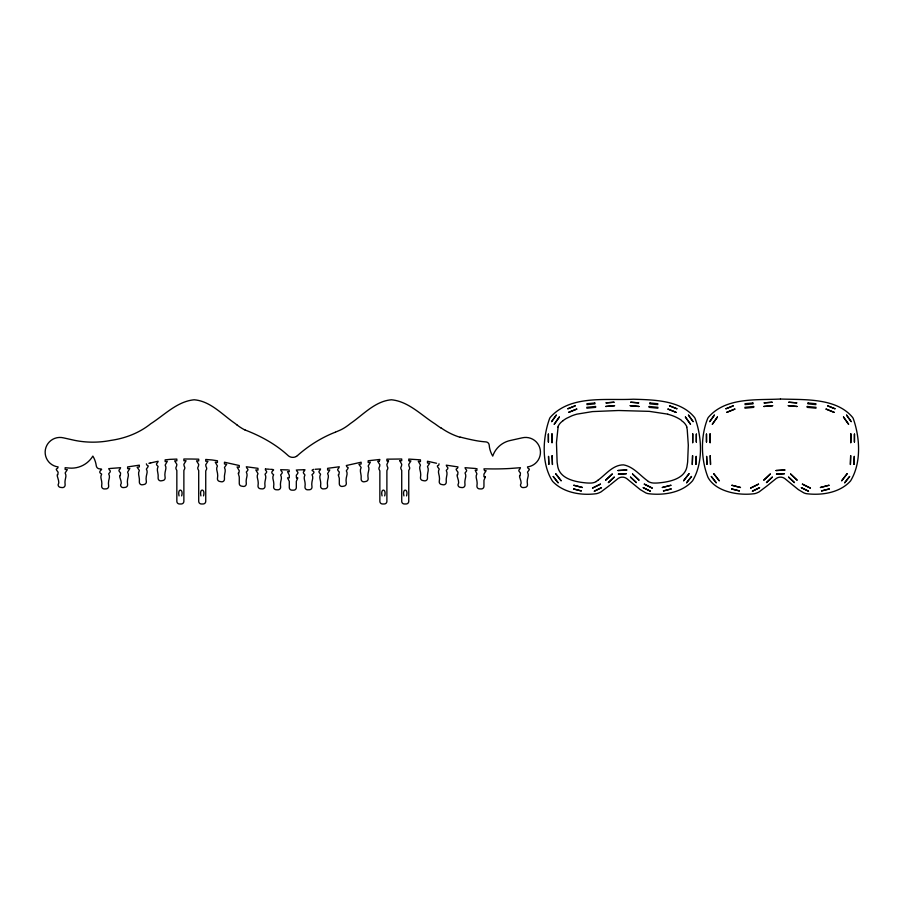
<?xml version="1.0" encoding="UTF-8"?>
<svg xmlns="http://www.w3.org/2000/svg" width="903" height="903" viewBox="0 0 903 903"><rect width="100%" height="100%" fill="white"/><g stroke="black" fill="none" stroke-linecap="round" stroke-linejoin="round"><path stroke-width="1.35" d="M558.077 427.175L556.462 442.684L557.128 462.291A48.006 48.006 0 0 0 557.523 464.864C558.664 477.992 573.258 481.491 584.072 482.699A44.755 44.755 0 0 0 589.84 483.071L590.031 483.06A12.27 12.27 0 0 0 596.42 481.536M485.442 476.807L483.952 480.261L483.952 486.299A2.641 2.641 0 0 1 481.209 488.941L479.459 488.873A2.641 2.641 0 0 1 476.919 486.232C478.059 479.583 474.696 477.868 476.919 473.838L475.226 470.271M297.516 455.541C308.589 445.721 321.468 437.583 335.329 432.187M610.101 484.956L618.239 478.387A7.326 7.326 0 0 1 626.49 478.387L640.182 489.561L645.758 492.88A19.606 19.606 0 0 0 648.038 493.636C663.31 495.645 681.9 492.914 692.578 480.791C703.516 462.618 701.857 436.759 695.028 418.247A21.164 21.164 0 0 0 694.328 417.209C680.422 400.255 654.472 399.86 633.296 399.216C606.534 400.65 570.572 394.611 550.401 417.209A21.187 21.187 0 0 0 549.701 418.247C542.838 436.939 540.92 463.273 552.602 481.355C563.495 492.88 581.555 495.758 596.691 493.648A19.618 19.618 0 0 0 598.971 492.88L600.484 492.18A20.927 20.927 0 0 0 601.014 491.898L609.378 485.577M767.956 485.159L776.332 478.387A7.326 7.326 0 0 1 784.583 478.387L798.275 489.561L803.851 492.88A19.606 19.606 0 0 0 806.131 493.636C821.358 495.645 839.824 492.914 850.547 480.949C861.665 462.765 859.949 437.075 853.132 418.247A21.164 21.164 0 0 0 852.421 417.209C836.031 397.647 804.325 399.871 780.474 399.024M767.471 485.577L759.107 491.898A20.927 20.927 0 0 1 758.576 492.18L757.132 492.846A19.618 19.618 0 0 1 754.784 493.636C738.451 495.95 715.898 491.661 708.054 477.506C700.954 459.695 700.288 436.521 707.794 418.247A21.187 21.187 0 0 1 708.494 417.209C725.956 396.981 756.714 400.3 780.452 399.024M597.809 480.351C605.744 474.639 612.866 464.74 623.578 464.876C633.105 466.637 639.538 474.831 646.92 480.351A19.031 19.031 0 0 0 648.219 481.288L648.377 481.378M563.145 420.561L563.461 420.335A33.603 33.603 0 0 1 566.429 418.394L571.96 415.764A51.64 51.64 0 0 1 576.915 414.15L592.537 411.587L618.307 410.515M596.341 481.389L596.499 481.288A18.986 18.986 0 0 0 597.809 480.351M335.656 432.063L340.442 430.02A43.547 43.547 0 0 0 347.26 425.934A68.143 68.143 0 0 0 348.637 424.929L350.59 423.405C363.288 414.691 375.151 401.09 391.439 399.781C408.382 401.395 421.114 414.996 434.772 423.699L438.327 426.261A119.173 119.173 0 0 0 441.127 428.146M151.23 462.787L158.115 461.241C157.641 463.961 154.582 463.205 158.115 466.512C156.095 470.576 158.725 472.28 158.115 478.24A2.641 2.641 0 0 0 161.265 480.825L163.014 480.486A2.641 2.641 0 0 0 165.147 477.89C163.861 470.937 167.416 468.939 165.147 465.124L167.337 461.264L165.147 461.614L165.147 459.853L170.012 459.356L176.841 459.085L176.841 460.846L174.651 460.869L176.841 464.356C176.841 467.698 174.629 466.919 176.841 470.508L176.841 501.334A2.641 2.641 0 0 0 179.483 503.976L181.243 503.976A2.641 2.641 0 0 0 183.873 501.334L183.873 470.418C186.086 466.783 183.907 467.607 183.873 464.277L186.074 460.733L183.873 460.756L183.873 459.006L191.696 459.029L198.705 459.175L198.705 460.925L196.515 460.857L198.705 464.447C198.66 467.788 196.515 466.896 198.705 470.587L198.705 501.334A2.641 2.641 0 0 0 201.346 503.976L203.096 503.976A2.641 2.641 0 0 0 205.737 501.334L205.737 470.881C207.972 467.348 205.715 468.059 205.737 464.729L207.938 461.286L205.737 461.219L205.737 459.458L211.991 459.966L217.431 460.756L217.431 462.517L215.241 462.155L217.431 466.027C215.151 469.831 218.729 471.84 217.431 478.827A2.641 2.641 0 0 0 219.531 481.401L221.291 481.773A2.641 2.641 0 0 0 224.463 479.188C223.865 473.251 226.472 471.569 224.463 467.494L226.664 464.345L224.463 463.984L224.463 462.223L239.272 465.519L239.272 467.269L237.071 466.964L239.272 470.79L238.81 473.307A20.78 20.78 0 0 0 238.211 473.195L239.272 476.942L239.272 483.511A2.641 2.641 0 0 0 241.451 486.107L243.2 486.424A2.641 2.641 0 0 0 246.305 483.816C245.424 477.585 248.427 476.253 246.305 472.032C249.815 468.68 246.79 469.47 246.305 466.761L257.998 468.33L257.998 470.091L255.797 469.932L257.998 473.601C255.752 477.574 259.184 479.369 257.998 486.13A2.641 2.641 0 0 0 260.403 488.749L262.152 488.907A2.641 2.641 0 0 0 265.019 486.277C264.026 479.865 267.198 478.376 265.019 474.222C268.868 470.734 264.906 471.366 265.324 468.973M150.835 462.878L150.237 463.002M149.842 463.092L148.871 463.295M319.606 469.018L315.068 469.289M109.76 468.51L120.584 467.698C120.02 470.384 117.13 469.492 120.584 472.969L120.302 475.655A20.588 20.588 0 0 1 119.738 475.723C118.936 477.168 122.819 482.405 120.584 484.956A2.641 2.641 0 0 0 123.519 487.586L125.269 487.383A2.641 2.641 0 0 0 127.616 484.764C126.409 477.969 129.874 476.129 127.616 472.19L129.818 468.488L127.616 468.68L127.616 466.919L139.344 465.158L139.344 466.919L137.143 467.257L139.344 470.429C137.312 474.493 139.954 476.208 139.344 482.179A2.641 2.641 0 0 0 142.471 484.776L144.22 484.437A2.641 2.641 0 0 0 146.365 481.852C145.09 474.899 148.645 472.924 146.365 469.097C150.316 463.95 146.862 467.032 146.365 463.826M108.755 468.567C109.082 471.05 112.22 470.068 108.676 473.838C110.911 477.868 107.536 479.583 108.676 486.232A2.641 2.641 0 0 1 106.148 488.873L104.387 488.941A2.641 2.641 0 0 1 101.655 486.299C102.705 479.798 99.454 478.218 101.655 474.109C96.034 471.185 105.132 469.052 99.951 468.871A3.51 3.51 0 0 1 96.282 465.824A25.058 25.058 0 0 0 92.862 456.094A25.058 25.058 0 0 1 69.463 468.081L65.14 467.698L65.14 469.458L67.341 469.65L65.14 472.969C67.307 477.145 64.169 478.59 65.14 484.956A2.641 2.641 0 0 1 62.217 487.586L60.456 487.383A2.641 2.641 0 0 1 58.119 484.764C60.298 482.225 56.528 476.028 57.261 474.707A20.588 20.588 0 0 1 57.826 474.775L58.119 472.19C54.112 467.235 57.713 470.181 58.119 466.919A14.798 14.798 0 0 1 45.398 449.536A14.798 14.798 0 0 1 63.503 437.865L74.96 440.416A92.614 92.614 0 0 0 110.764 440.416C125.314 438.339 139.333 432.966 150.824 423.699C164.481 414.996 177.214 401.395 194.168 399.781C210.455 401.09 222.307 414.691 235.017 423.405L236.97 424.929M313.533 469.357C308.77 471.264 317.687 470.474 311.998 474.707C314.221 478.737 310.846 480.452 311.998 487.112A2.641 2.641 0 0 1 309.458 489.742L307.709 489.81A2.641 2.641 0 0 1 304.966 487.18C306.027 480.678 302.765 479.098 304.966 474.989C301.568 471.377 304.322 472.359 304.966 469.718L303.543 469.763M379.35 461.23L379.858 459.458L368.164 460.756L368.164 462.517L370.365 462.155L368.164 466.027C370.444 469.831 366.878 471.84 368.164 478.827A2.641 2.641 0 0 1 366.065 481.401L364.315 481.773A2.641 2.641 0 0 1 361.132 479.188C361.731 473.251 359.123 471.569 361.132 467.494L358.942 464.345L361.132 463.984L361.132 462.223L346.323 465.519C346.808 468.736 350.285 465.677 346.323 470.79C348.603 474.639 345.059 476.592 346.323 483.511A2.641 2.641 0 0 1 344.156 486.107L342.395 486.424A2.641 2.641 0 0 1 339.302 483.816L339.302 478.184L338.241 474.899A20.78 20.78 0 0 0 338.839 474.786L339.302 472.032C335.792 468.68 338.806 469.47 339.302 466.761L327.608 468.33L327.608 470.091L329.798 469.932L327.608 473.601C329.855 477.574 326.412 479.369 327.608 486.13A2.641 2.641 0 0 1 325.204 488.749L323.443 488.907A2.641 2.641 0 0 1 320.576 486.277C321.57 479.865 318.398 478.376 320.576 474.222C317.145 470.711 319.978 471.626 320.576 468.95M388.583 460.869L386.89 464.447C386.947 467.788 389.08 466.896 386.89 470.587L386.89 501.334A2.641 2.641 0 0 1 384.249 503.976L382.5 503.976A2.641 2.641 0 0 1 379.858 501.334L379.858 470.881C377.623 467.348 379.881 468.059 379.858 464.729L377.668 461.286L379.068 461.241M388.29 460.88L386.89 460.925L386.89 459.175L401.722 459.006L401.722 460.756L400.04 460.744M303.34 469.774L297.493 469.921M618.645 410.504L649.336 411.362L667.825 414.15M296.771 477.879L297.809 477.89L296.319 481.389L296.319 487.53A2.641 2.641 0 0 1 293.667 490.171L291.906 490.16A2.641 2.641 0 0 1 289.287 487.518L289.287 481.355L287.526 477.834L289.287 477.845L289.287 475.204L287.526 471.682L289.287 471.693L289.039 469.932M296.444 477.879L296.319 475.249C299.661 471.58 297.008 472.608 296.319 469.932M409.262 460.846L410.944 460.869L408.754 464.356C408.698 467.743 410.967 466.93 408.754 470.508L408.754 501.334A2.641 2.641 0 0 1 406.113 503.976L404.363 503.976A2.641 2.641 0 0 1 401.722 501.334L401.722 470.418C399.521 466.795 401.756 467.652 401.722 464.277L399.769 460.744M408.991 460.846L408.754 459.085L420.459 459.853L420.459 461.614L418.258 461.264L420.459 465.124C418.179 468.939 421.735 470.937 420.459 477.89A2.641 2.641 0 0 0 422.581 480.486L424.342 480.825A2.641 2.641 0 0 0 427.48 478.24C426.871 472.28 429.501 470.576 427.48 466.512L429.681 463.341L427.48 463.002L427.48 461.241L436.555 463.262M287.944 469.91L280.63 469.718C281.284 472.359 284.027 471.377 280.63 474.989C282.831 479.098 279.58 480.678 280.63 487.18A2.641 2.641 0 0 1 277.887 489.81L276.137 489.742A2.641 2.641 0 0 1 273.609 487.112C274.749 480.452 271.374 478.737 273.609 474.707C267.807 470.903 278.429 469.729 270.539 469.289M475.52 470.282L476.919 470.328L476.919 468.567M484.742 470.621L486.141 470.655L483.952 474.109L483.952 476.739L485.001 476.795M484.459 470.61L483.952 468.838L492.733 468.928A282.075 282.075 0 0 0 509.698 468.51L520.455 467.698C519.891 470.384 517.001 469.492 520.455 472.969L520.173 475.655A20.588 20.588 0 0 1 519.609 475.723C518.807 477.168 522.69 482.405 520.455 484.956A2.641 2.641 0 0 0 523.379 487.586L525.14 487.383A2.641 2.641 0 0 0 527.487 484.764C526.178 477.992 529.79 476.287 527.487 472.19C531.495 467.235 527.894 470.181 527.487 466.919A14.798 14.798 0 0 0 540.208 449.536A14.798 14.798 0 0 0 522.092 437.865L510.635 440.416A23.749 23.749 0 0 0 492.733 456.094A25.058 25.058 0 0 1 489.189 445.134A3.51 3.51 0 0 0 485.938 441.906A92.614 92.614 0 0 1 474.831 440.416A244.611 244.611 0 0 1 460.158 437.052M269.399 469.221L265.685 468.996M475.768 468.51L465.011 467.698C465.587 470.384 468.465 469.492 465.011 472.969C467.178 477.145 464.04 478.59 465.011 484.956A2.641 2.641 0 0 1 462.088 487.586L460.327 487.383A2.641 2.641 0 0 1 457.979 484.764C460.169 482.225 456.399 476.028 457.132 474.707A20.588 20.588 0 0 1 457.697 474.775L457.979 472.19C453.972 467.235 457.584 470.181 457.979 466.919L446.263 465.158C446.737 467.878 449.784 467.111 446.263 470.429C448.283 474.493 445.642 476.208 446.263 482.179A2.641 2.641 0 0 1 443.136 484.776L441.375 484.437A2.641 2.641 0 0 1 439.23 481.852C440.506 474.899 436.962 472.924 439.23 469.097C434.93 463.803 439.332 467.054 439.016 463.781M245.153 430.02C260.764 436.014 275.731 444.197 288.08 455.541A6.806 6.806 0 0 0 292.798 457.358A6.998 6.998 0 0 0 296.319 456.444M686.652 427.187L687.104 428.981A27.338 27.338 0 0 1 687.217 429.557L688.312 445.156L687.646 461.907A49.293 49.293 0 0 1 687.206 464.876C686.054 478.003 671.437 481.502 660.646 482.699A44.676 44.676 0 0 1 654.878 483.071L654.686 483.06A12.258 12.258 0 0 1 648.298 481.525M406.553 495.905C408.72 488.455 401.925 487.902 403.923 495.905M384.689 495.905C386.811 488.421 380.095 487.913 382.059 495.905M203.536 495.905C205.624 488.591 199.055 487.71 200.906 495.905M181.684 495.905C183.794 488.602 177.146 487.744 179.042 495.905M297.448 455.597A6.479 6.479 0 0 1 296.444 456.365M460.079 437.3A67.522 67.522 0 0 1 441.228 427.999M245.131 430.076A46.854 46.854 0 0 1 236.981 424.907M681.539 420.663A13.827 13.827 0 0 1 686.957 427.063M667.802 414.263A42.08 42.08 0 0 1 681.37 420.211M557.772 427.051A13.838 13.838 0 0 1 563.201 420.651M630.192 405.695L638.963 406.463L630.192 405.695M630.734 402.23L638.624 402.873L630.734 402.23M788.285 405.695L797.056 406.463L788.285 405.695M788.838 402.23L796.717 402.873L788.838 402.23M548.381 434.106L548.403 442.03L548.381 434.106M551.981 433.858L552.038 442.662L551.981 433.858M706.473 434.106L706.496 442.03L706.473 434.106M710.074 433.858L710.13 442.662L710.074 433.858M692.578 455.665L692.296 464.469L692.578 455.665M696.19 456.444L695.908 464.356L696.19 456.444M850.671 455.665L850.4 464.469L850.671 455.665M854.283 456.444L854.001 464.356L854.283 456.444M649.178 406.485L649.088 407.355L657.835 408.19L657.926 407.321L649.178 406.485M649.946 402.986L649.867 403.867L657.734 404.612L657.824 403.731L649.946 402.986M807.271 406.485L807.18 407.355L815.94 408.19L816.019 407.321L807.271 406.485M808.038 402.986L807.959 403.867L815.838 404.612L815.917 403.731L808.038 402.986M573.845 485.283L582.379 487.485L573.845 485.283M573.574 488.963L581.261 490.916L573.574 488.963M731.949 485.283L740.471 487.485L731.949 485.283M731.678 488.963L739.354 490.916L731.678 488.963M667.972 409.082L676.133 412.378L667.972 409.082M669.529 405.819L676.889 408.754L669.529 405.819M826.064 409.082L834.225 412.378L826.064 409.082M827.622 405.819L834.982 408.754L827.622 405.819M644.313 484.143L652.192 488.06L644.313 484.143M643.275 487.688L650.386 491.187L643.275 487.688M802.406 484.143L810.284 488.06L802.406 484.143M801.379 487.688L808.49 491.187L801.379 487.688M556.248 415.143L551.654 421.599L556.248 415.143M559.318 417.039L554.25 424.229L559.318 417.039M714.341 415.143L709.747 421.599L714.341 415.143M717.411 417.039L712.343 424.229L717.411 417.039M632.54 474.041L638.952 480.069L632.54 474.041M630.531 477.145L636.322 482.541L630.531 477.145M790.633 474.041L797.044 480.069L790.633 474.041M788.624 477.145L794.414 482.541L788.624 477.145M689.023 473.759L683.639 480.723L689.023 473.759M691.495 476.502L686.619 482.744L691.495 476.502M847.116 473.759L841.731 480.723L847.116 473.759M849.588 476.502L844.711 482.744L849.588 476.502M555.706 473.759L561.09 480.723L555.706 473.759M553.234 476.502L558.11 482.744L553.234 476.502M713.799 473.759L719.194 480.723L713.799 473.759M711.327 476.502L716.203 482.744L711.327 476.502M612.189 474.041L605.778 480.069L612.189 474.041M614.198 477.145L608.408 482.541L614.198 477.145M770.282 474.041L763.87 480.069L770.282 474.041M772.302 477.145L766.5 482.541L772.302 477.145M685.411 417.039L690.479 424.229L685.411 417.039M688.481 415.143L693.075 421.599L688.481 415.143M843.504 417.039L848.572 424.229L843.504 417.039M846.574 415.143L851.168 421.599L846.574 415.143M600.416 484.143L592.537 488.06L600.416 484.143M601.443 487.688L594.343 491.187L601.443 487.688M758.52 484.143L750.63 488.06L758.52 484.143M759.547 487.688L752.436 491.187L759.547 487.688M575.2 405.819L567.84 408.754L575.2 405.819M576.757 409.082L568.597 412.378L576.757 409.082M733.292 405.819L725.933 408.754L733.292 405.819M734.85 409.082L726.689 412.378L734.85 409.082M670.884 485.283L662.35 487.485L670.884 485.283M671.143 488.963L663.468 490.916L671.143 488.963M828.977 485.283L820.443 487.485L828.977 485.283M829.247 488.963L821.561 490.916L829.247 488.963M594.784 402.986L586.905 403.731L586.995 404.612L594.863 403.867L594.784 402.986M595.551 406.485L586.803 407.321L586.894 408.19L595.641 407.355L595.551 406.485M752.876 402.986L744.998 403.731L745.088 404.612L752.955 403.867L752.876 402.986M753.655 406.485L744.896 407.321L744.986 408.19L753.734 407.355L753.655 406.485M552.151 455.665L552.433 464.469L552.151 455.665M548.539 456.444L548.821 464.356L548.539 456.444M710.243 455.665L710.526 464.469L710.243 455.665M706.631 456.444L706.914 464.356L706.631 456.444M692.748 433.858L692.691 442.662L692.748 433.858M696.348 434.106L696.326 442.03L696.348 434.106M850.852 433.858L850.784 442.662L850.852 433.858M854.452 434.106L854.43 442.03L854.452 434.106M613.995 402.23L606.105 402.873L613.995 402.23M614.537 405.695L605.766 406.463L614.537 405.695M772.088 402.23L764.198 402.873L772.088 402.23M772.629 405.695L763.859 406.463L772.629 405.695M626.761 470.011L617.968 470.531L626.761 470.011M784.854 470.011L776.061 470.531L784.854 470.011M626.321 473.68L618.408 474.12L626.321 473.68M784.414 473.68L776.501 474.12L784.414 473.68"/></g></svg>
